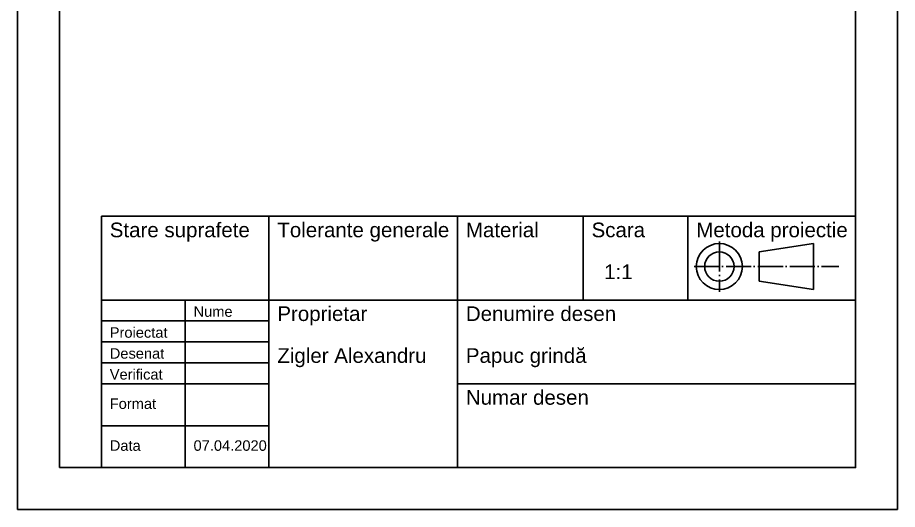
# Model space of a CAD drawing. Header units: inches. Extents: x 65 to 275, y 62 to 360.
# Drawn here: x 65 to 275, y 62.5 to 180 of the extents above; entities that cross this region are included whole.
import ezdxf

# ---------------------------------------------------------------- set-up
doc = ezdxf.new("R2010")
doc.units = ezdxf.units.IN
doc.header["$MEASUREMENT"] = 0
doc.linetypes.add('ACAD_ISO04W100', pattern=[30, 24, -3, 0, -3])
doc.layers.add('A4', color=7, linetype='Continuous', lineweight=30)
doc.styles.get("Standard").update_dxf_attribs({"font": 'arial.ttf'})

msp = doc.modelspace()

# ---------------------------------------------------------------- linework, layer by layer
at = {"layer": 'A4'}
for p, q in [((85, 72.5), (85, 132.5)), ((85, 132.5), (265, 132.5)), ((125, 132.5), (125, 112.5)), ((170, 132.5), (170, 112.5)), ((200, 132.5), (200, 112.5)), ((225, 132.5), (225, 112.5)), ((265, 112.5), (85, 112.5)), ((105, 112.5), (105, 72.5)), ((125, 112.5), (125, 72.5)), ((170, 112.5), (170, 72.5)), ((85, 107.5), (125, 107.5)), ((85, 102.5), (125, 102.5)), ((85, 97.5), (125, 97.5)), ((85, 92.5), (125, 92.5)), ((265, 92.5), (170, 92.5)), ((85, 82.5), (125, 82.5))]:
    msp.add_line(p, q, dxfattribs=at)
at = {"layer": 'A4', "linetype": 'ACAD_ISO04W100', "ltscale": 0.3}
msp.add_line((232.5, 126.5), (232.5, 114.5), dxfattribs=at)
at = {"layer": 'A4', "linetype": 'Continuous'}
for p, q in [((242, 124), (255, 126)), ((255, 126), (255, 115)), ((242, 124), (242, 117)), ((242, 117), (255, 115))]:
    msp.add_line(p, q, dxfattribs=at)
at = {"layer": 'A4', "linetype": 'ACAD_ISO04W100', "ltscale": 0.25}
msp.add_line((226.5, 120.5), (261, 120.5), dxfattribs=at)
at = {"layer": 'A4'}
for points in [[(65, 62.5), (275, 62.5), (275, 359.5), (65, 359.5)], [(75, 72.5), (265, 72.5), (265, 349.5), (75, 349.5)]]:
    msp.add_lwpolyline(points, close=True, dxfattribs=at)
at = {"layer": 'A4', "linetype": 'Continuous'}
for radius in [5.5, 3.5]:
    msp.add_circle((232.5, 120.5), radius, dxfattribs=at)

# ---------------------------------------------------------------- texts
at = {"layer": 'A4'}
for s, height, p in [('Stare suprafete', 3.5, (87, 127.5)), ('Tolerante generale', 3.5, (127, 127.5)), ('Material', 3.5, (172, 127.5)), ('Scara', 3.5, (202, 127.5)), ('Metoda proiectie', 3.5, (227, 127.5)), ('1:1', 3.5, (205, 117.5)), ('Nume', 2.5, (107, 108.5)), ('Proprietar', 3.5, (127, 107.5)), ('Denumire desen', 3.5, (172, 107.5)), ('Proiectat', 2.5, (87, 103.5)), ('Desenat', 2.5, (87, 98.5)), ('Zigler Alexandru', 3.5, (127, 97.5)), ('Papuc grindă', 3.5, (172, 97.5)), ('Verificat', 2.5, (87, 93.5)), ('Numar desen', 3.5, (172, 87.5)), ('Format', 2.5, (87, 86.5)), ('Data', 2.5, (87, 76.5)), ('07.04.2020', 2.5, (107, 76.5))]:
    msp.add_text(s, height=height, dxfattribs=at).set_placement(p)

doc.saveas('drawing.dxf')
